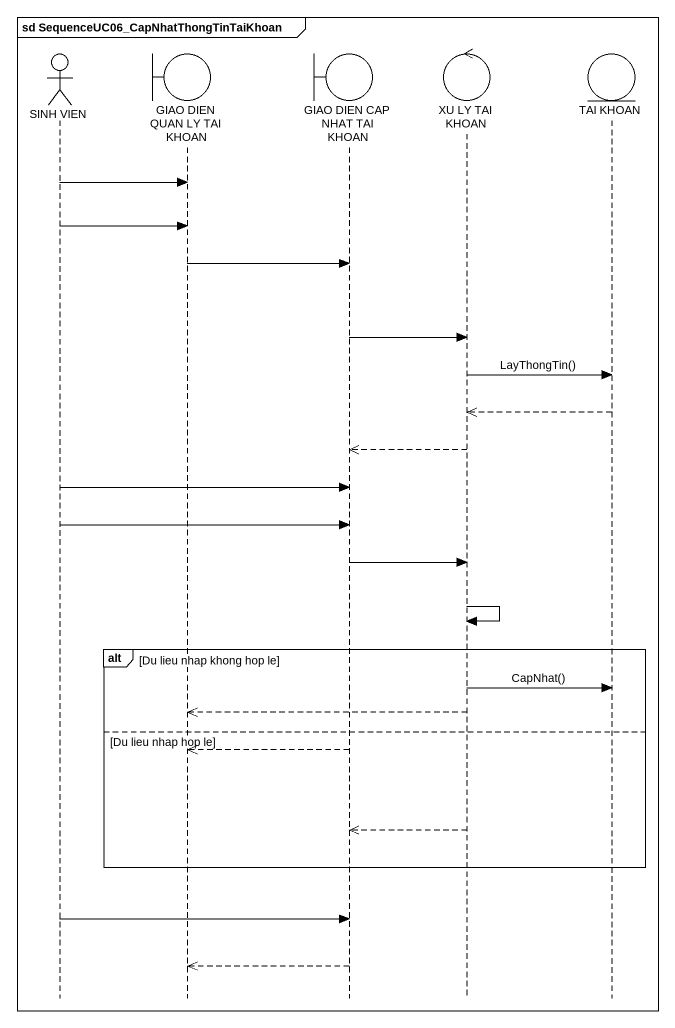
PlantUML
@startuml
mainframe sd SequenceUC06_CapNhatThongTinTaiKhoan
hide footbox
actor "SINH VIEN" as SINH_VIEN
boundary "GIAO DIEN QUAN LY TAI KHOAN" as GIAO_DIEN_QUAN_LY_TAI_KHOAN
boundary "GIAO DIEN CAP NHAT TAI KHOAN" as GIAO_DIEN_CAP_NHAT_TAI_KHOAN
control "XU LY TAI KHOAN" as XU_LY_TAI_KHOAN
entity "TAI KHOAN" as TAI_KHOAN

SINH_VIEN -> GIAO_DIEN_QUAN_LY_TAI_KHOAN
SINH_VIEN -> GIAO_DIEN_QUAN_LY_TAI_KHOAN
GIAO_DIEN_QUAN_LY_TAI_KHOAN -> GIAO_DIEN_CAP_NHAT_TAI_KHOAN
GIAO_DIEN_CAP_NHAT_TAI_KHOAN -> XU_LY_TAI_KHOAN
XU_LY_TAI_KHOAN -> TAI_KHOAN : LayThongTin()
TAI_KHOAN -->> XU_LY_TAI_KHOAN
XU_LY_TAI_KHOAN -->> GIAO_DIEN_CAP_NHAT_TAI_KHOAN
SINH_VIEN -> GIAO_DIEN_CAP_NHAT_TAI_KHOAN
SINH_VIEN -> GIAO_DIEN_CAP_NHAT_TAI_KHOAN
GIAO_DIEN_CAP_NHAT_TAI_KHOAN -> XU_LY_TAI_KHOAN
XU_LY_TAI_KHOAN -> XU_LY_TAI_KHOAN
alt Du lieu nhap khong hop le
  XU_LY_TAI_KHOAN -> TAI_KHOAN : CapNhat()
  XU_LY_TAI_KHOAN -->> GIAO_DIEN_QUAN_LY_TAI_KHOAN
else Du lieu nhap hop le
  GIAO_DIEN_CAP_NHAT_TAI_KHOAN -->> GIAO_DIEN_QUAN_LY_TAI_KHOAN
  XU_LY_TAI_KHOAN -->> GIAO_DIEN_CAP_NHAT_TAI_KHOAN
end
SINH_VIEN -> GIAO_DIEN_CAP_NHAT_TAI_KHOAN
GIAO_DIEN_CAP_NHAT_TAI_KHOAN -->> GIAO_DIEN_QUAN_LY_TAI_KHOAN
@enduml
